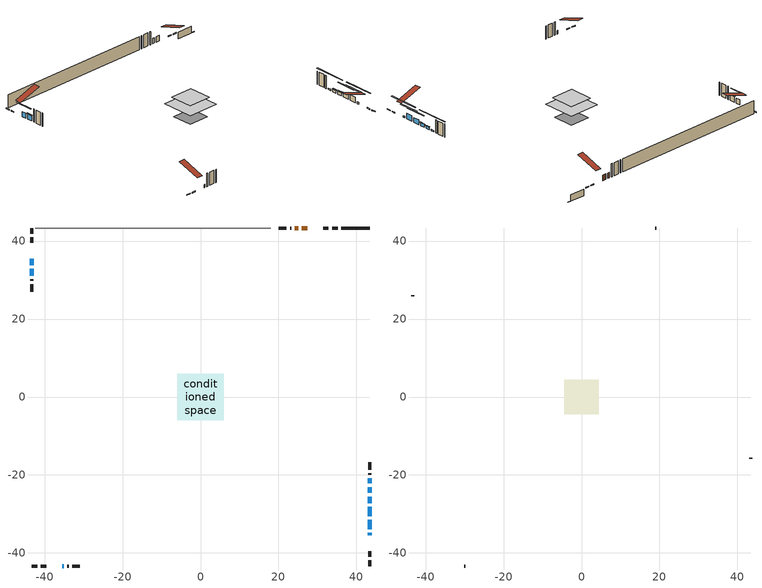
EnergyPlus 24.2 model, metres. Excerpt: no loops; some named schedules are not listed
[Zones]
conditioned space
 floor outside (Floor1 construction): -1.68,-1.68 -1.68,1.68 1.68,1.68 1.68,-1.68 z0.76
 floor adiabatic (AdiabaticFloorConstruction): -6.02,-6.02 -6.02,6.02 6.02,6.02 6.02,-6.02 z3.2
 floor foundation (Slab1 construction): -3.95,-3.95 -3.95,3.95 3.95,3.95 3.95,-3.95 z-1.62
 wall outside (RimJoist1 construction): 35.21,43.33 33.74,43.33 / -43.33,-43.33 -41.86,-43.33 / -43.33,43.33 -43.33,41.86 / 43.33,-43.33 43.33,-41.86 z0.76:1.06
 wall outside (RimJoist2 construction): 32.81,43.33 31.46,43.33 / -40.94,-43.33 -39.59,-43.33 / -43.33,40.94 -43.33,39.59 / 43.33,-40.94 43.33,-39.59 z0.76:1.06
 wall outside (AdiabaticWallConstruction 1): 27.34,43.33 25.95,43.33 / 25.02,43.33 24.21,43.33 z0.76:2.79
 wall outside (AdiabaticWallConstruction): -35.47,-43.33 -35.05,-43.33 z0.76:1.98; 43.33,-35.47 43.33,-34.85 z0.76:1.37; 43.33,-33.93 43.33,-31.49 z0.76:2.79; 43.33,-30.56 43.33,-28.17 z0.76:2.51; -43.33,35.47 -43.33,33.81 z0.76:2.67; 43.33,-27.24 43.33,-25.51 z0.76:1.85; 43.33,-24.59 43.33,-23.09 z0.76:1.68; -43.33,32.88 -43.33,31.08 z0.76:2.82; 43.33,-22.16 43.33,-20.84 z0.76:1.27
 wall outside (Wall1 construction): 23.28,43.33 22.98,43.33 / -34.13,-43.33 -33.83,-43.33 / -43.33,30.15 -43.33,29.85 / 43.33,-19.91 43.33,-19.61 z0.76:5.64
 wall outside (Wall2 construction): 22.05,43.33 20.09,43.33 / -32.9,-43.33 -30.94,-43.33 / -43.33,28.92 -43.33,26.96 / 43.33,-18.68 43.33,-16.72 z0.76:5.64
 wall foundation (FoundationWall1 construction): 36.14,43.33,-1.62 36.14,43.33,0.76 42.16,43.33,0.76 42.16,43.33,-1.52 43.33,43.33,-1.52 43.33,43.33,-1.62
 wall adiabatic (Wall4 construction): 18.03,43.33 -42.41,43.33 z0.76:5.64
 window (WindowConstruction 6): -35.46,-43.33 -35.05,-43.33 z0.76:1.98
 window (WindowConstruction 8): 43.33,-35.46 43.33,-34.86 z0.76:1.37
 window (WindowConstruction): 43.33,-33.93 43.33,-31.49 z0.76:2.79
 window (WindowConstruction 1): 43.33,-30.56 43.33,-28.17 z0.76:2.51
 window (WindowConstruction 2): -43.33,35.46 -43.33,33.81 z0.76:2.66
 window (WindowConstruction 3): 43.33,-27.24 43.33,-25.51 z0.76:1.85
 window (WindowConstruction 4): 43.33,-24.59 43.33,-23.09 z0.76:1.67
 window (WindowConstruction 5): -43.33,32.88 -43.33,31.08 z0.76:2.82
 window (WindowConstruction 7): 43.33,-22.16 43.33,-20.84 z0.76:1.27
 door (Door): 27.34,43.33 25.95,43.33 z0.76:2.79
 door (Door 1): 25.02,43.33 24.21,43.33 z0.76:2.79
 ceiling adiabatic (AdiabaticFloorConstruction): 6.02,-6.02 6.02,6.02 -6.02,6.02 -6.02,-6.02 z3.2
attic - vented
 floor to conditioned space (Floor2 construction Reversed): -4.41,-4.41 -4.41,4.41 4.41,4.41 4.41,-4.41 z5.64
 wall outside (Wall3 construction): 19.16,43.33 18.95,43.33 / -30.01,-43.33 -29.8,-43.33 / -43.33,26.03 -43.33,25.82 / 43.33,-15.79 43.33,-15.58 z0.76:5.64
 roof outside (Roof1 construction): 28.27,43.33,5.64 28.27,34.75,8.5 30.53,34.75,8.5 30.53,43.33,5.64; -36.39,-43.33,5.64 -36.39,-34.75,8.5 -38.66,-34.75,8.5 -38.66,-43.33,5.64; -43.33,36.39,5.64 -34.75,36.39,8.5 -34.75,38.66,8.5 -43.33,38.66,5.64; 43.33,-36.39,5.64 34.75,-36.39,8.5 34.75,-38.66,8.5 43.33,-38.66,5.64
shading: 43.33,-29.48 43.33,-40.84 43.75,-40.84 43.75,-29.48 z6.75; 43.33,-28.85 43.33,-36.57 43.75,-36.57 43.75,-28.85 z5.43; 43.33,-25.53 43.33,-33.2 43.75,-33.2 43.75,-25.53 z5.15; -43.33,31.17 -43.33,38.1 -43.75,38.1 -43.75,31.17 z5.3; 43.33,-25.31 43.33,-27.44 43.75,-27.44 43.75,-25.31 z2.05; 43.33,-22.88 43.33,-24.79 43.75,-24.79 43.75,-22.88 z1.88; -43.33,30.88 -43.33,33.08 -43.75,33.08 -43.75,30.88 z3.02; 43.33,-15.46 43.33,-27.54 43.75,-27.54 43.75,-15.46 z6.65
[Building]
Building 1: Terrain=Suburbs
[Site:Location]
Toronto City Centre_ON: Latitude {deg}=43.63; Longitude {deg}=-79.39; Time Zone {hr}=-5; Elevation {m}=77; Keep Site Location Information=Yes
[Site:GroundTemperature:Shallow]
5.01852, 3.26908, 3.12898, 3.95918, 7.29196, 10.6092, 13.4851, 15.3069, 15.4617, 13.9799, 11.1774, 7.9619
[Site:WaterMainsTemperature]
Calculation Method=Schedule; Temperature Schedule=mains temperature schedule
[Material] Roughness=Rough; Thermal Absorptance=0.9
Name | Thickness {m} | Conductivity {W/m-K} | Density {kg/m3} | Specific Heat {J/kg-K} | Solar Absorptance | Visible Absorptance
asphalt or fiberglass shingles | 0.00635 | 0.162714 | 1121.4 | 1465.45 | 0.84 | 0.84
ceiling loosefill ins | 0.169333 | 0.0480833 | 16.02 | 1046.75 | 0.7 | 0.7
ceiling stud and cavity | 0.1397 | 0.10898 | 65.682 | 1177.47 | 0.7 | 0.7
concrete 4.0 in. | 0.1016 | 1.803125 | 2242.8 | 837.4 | 0.7 | 0.7
concrete 8.0 in. | 0.2032 | 1.803125 | 2242.8 | 837.4 | 0.7 | 0.7
door material | 0.04445 | 0.053851 | 512.64 | 1214.23 | 0.7 | 0.7
door material 1 | 0.04445 | 0.20624 | 512.64 | 1214.23 | 0.7 | 0.7
exterior vertical ins | 0.0563203 | 0.029427 | 32.04 | 1214.23 | 0.7 | 0.7
floor covering | 0.0127 | 0.0433444 | 54.468 | 1339.84 | 0.6 | 0.6
floor rigid ins; rim joist rigid ins; wall rigid ins | 0.051816 | 0.029427 | 32.04 | 1214.23 | 0.7 | 0.7
floor rigid ins 1; wall rigid ins 2 | 0.512978 | 0.029427 | 32.04 | 1214.23 | 0.7 | 0.7
floor stud and cavity | 0.1397 | 0.143416 | 92.3553 | 1139.71 | 0.7 | 0.7
floor stud and cavity 1 | 0.1397 | 1.75129 | 37.0049 | 1207.88 | 0.7 | 0.7
furniture material conditioned space 1 | 0.1524 | 0.115458 | 640.8 | 1214.23 | 0.6 | 0.6
gypsum board | 0.0127 | 0.160291 | 801 | 837.4 | 0.6 | 0.6
gypsum board 1 | 0.0127 | 0.160291 | 801 | 837.4 | 0.7 | 0.7
osb sheathing 0.5 in. | 0.0127 | 0.115458 | 512.64 | 1214.23 | 0.7 | 0.7
osb sheathing 0.75 in. | 0.01905 | 0.115458 | 512.64 | 1214.23 | 0.7 | 0.7
osb sheathing 2.0 in. | 0.0508 | 0.115458 | 512.64 | 1214.23 | 0.7 | 0.7
rim joist stud and cavity | 0.0508 | 0.0411802 | 125.044 | 1163.47 | 0.6 | 0.6
rim joist stud and cavity 1 | 0.0508 | 0.0496063 | 125.044 | 1163.47 | 0.6 | 0.6
slab rigid ins | 0.00305714 | 0.029427 | 32.04 | 1214.23 | 0.7 | 0.7
wall rigid ins 1 | 0.051816 | 0.029427 | 32.04 | 1214.23 | 0.84 | 0.84
wall stud and cavity | 0.1397 | 0.219171 | 139.0536 | 1170.24 | 0.7 | 0.7
wall stud and cavity 1 | 0.1397 | 0.189807 | 139.0536 | 1170.24 | 0.7 | 0.7
wall stud and cavity 2 | 0.0889 | 6.9971 | 50.32683 | 1063.81 | 0.6 | 0.6
wall stud and cavity 3 | 0.1397 | 0.155401 | 139.0536 | 1170.24 | 0.7 | 0.7
wall stud and cavity 4 | 0.0889 | 0.380278 | 52.3479 | 1209.89 | 0.7 | 0.7
wall stud and cavity 5 | 0.0889 | 0.391764 | 83.0341 | 1211.67 | 0.7 | 0.7
wood siding | 0.0254 | 0.102417 | 544.68 | 1172.36 | 0.84 | 0.84
wood siding 1 | 0.00254 | 0.102417 | 544.68 | 1172.36 | 0.84 | 0.84
wood siding 2; wood siding 3; wood siding 4 | 0.0254 | 0.102417 | 544.68 | 1172.36 | 0.7 | 0.7
[WindowMaterial:SimpleGlazingSystem]
Name | U-Factor {W/m2-K} | Solar Heat Gain Coefficient
WindowMaterial | 2.34558 | 0.66
WindowMaterial 1 | 2.87988 | 0.7
WindowMaterial 2 | 2.88953 | 0.69
WindowMaterial 3 | 2.91168 | 0.67
WindowMaterial 4 | 2.92814 | 0.66
WindowMaterial 5 | 2.36375 | 0.65
WindowMaterial 6 | 3.026374 | 0.54
WindowMaterial 7 | 2.98492 | 0.61
WindowMaterial 8 | 3.00026 | 0.58
[Construction]
AdiabaticFloorConstruction: floor stud and cavity 1, floor rigid ins 1, osb sheathing 0.75 in., floor covering
AdiabaticWallConstruction: wood siding 3, wall rigid ins 2, wall stud and cavity 4, gypsum board
AdiabaticWallConstruction 1: wood siding 4, wall rigid ins 2, wall stud and cavity 4, gypsum board
Door: door material
Door 1: door material 1
Floor1 construction: floor stud and cavity, floor rigid ins, osb sheathing 0.75 in., floor covering
Floor2 construction Reversed: gypsum board, ceiling stud and cavity, ceiling loosefill ins
FoundationWall1 construction: concrete 8.0 in., gypsum board 1
furniture construction conditioned space 1: furniture material conditioned space 1
PartitionWallConstruction: gypsum board, wall stud and cavity 5, gypsum board
RimJoist1 construction: wood siding 2, rim joist rigid ins, osb sheathing 2.0 in., rim joist stud and cavity
RimJoist2 construction: wood siding 2, rim joist rigid ins, osb sheathing 2.0 in., rim joist stud and cavity 1
Roof1 construction: asphalt or fiberglass shingles
Slab1 construction: slab rigid ins, concrete 4.0 in.
Wall1 construction: wood siding, wall rigid ins, osb sheathing 0.5 in., wall stud and cavity, gypsum board
Wall2 construction: wood siding, wall rigid ins, osb sheathing 0.5 in., wall stud and cavity 1, gypsum board
Wall3 construction: wood siding 1, wall stud and cavity 2
Wall4 construction: wall rigid ins 1, osb sheathing 0.5 in., wall stud and cavity 3, gypsum board
WindowConstruction: WindowMaterial
WindowConstruction 1: WindowMaterial 1
WindowConstruction 2: WindowMaterial 2
WindowConstruction 3: WindowMaterial 3
WindowConstruction 4: WindowMaterial 4
WindowConstruction 5: WindowMaterial 5
WindowConstruction 6: WindowMaterial 6
WindowConstruction 7: WindowMaterial 7
WindowConstruction 8: WindowMaterial 8
[Zone] Multiplier=1; Part of Total Floor Area=Yes
Name | Volume {m3}
attic - vented | 36.1187
conditioned space | 552.1
[Space]
Name | Zone | Volume {m3}
attic - vented 1 | attic - vented | 36.1187
conditioned space 1 | conditioned space | 552.1
[ZoneInfiltration:EffectiveLeakageArea]
infil attic - vented 1: Zone or Space=attic - vented 1; Schedule=Always On Discrete; Effective Air Leakage Area {cm2}=3272.84; Stack Coefficient=0.000538172; Wind Coefficient=1.5674e-05
[ZoneMixing]
whole house fan mix: Zone or Space=attic - vented; Schedule=Always On Continuous; Design Flow Rate Calculation Method=Flow/Zone; Design Flow Rate {m3/s}=0; Source Zone or Space=conditioned space
[SurfaceProperty:ExposedFoundationPerimeter]
Slab1: Exposed Perimeter Calculation Method=TotalExposedPerimeter; Total Exposed Perimeter {m}=7.19599
[InternalMass] Zone or ZoneList=conditioned space; Space or SpaceList=conditioned space 1
Name | Construction | Surface Area {m2}
furniture mass conditioned space 1 | furniture construction conditioned space 1 | 87.4122
partition wall mass | PartitionWallConstruction | 218.531
[Lights]
interior lighting: Zone or ZoneList or Space or SpaceList=conditioned space 1; Schedule=interior lighting schedule; Design Level Calculation Method=LightingLevel; Lighting Level {W}=343.2; Return Air Fraction=0; Fraction Radiant=0.6; Fraction Visible=0.2; Fraction Replaceable=1
[People]
occupants: Zone or ZoneList or Space or SpaceList=conditioned space 1; Number of People Schedule=occupants schedule; Number of People Calculation Method=People; Number of People=3; Fraction Radiant=0.314171; Sensible Heat Fraction=0.56303; Activity Level Schedule=occupants activity schedule; Carbon Dioxide Generation Rate {m3/s-W}=0; Enable ASHRAE 55 Comfort Warnings=No; Mean Radiant Temperature Calculation Type=EnclosureAveraged
[ElectricEquipment] Zone or ZoneList or Space or SpaceList=conditioned space 1; Design Level Calculation Method=EquipmentLevel
Name | Schedule | Design Level {W} | Fraction Latent | Fraction Radiant | Fraction Lost
clothes dryer | clothes dryer schedule | 140.772 | 0.015 | 0.081 | 0.85
clothes washer | clothes washer schedule | 32.1985 | 0.03 | 0.162 | 0.7
cooking range | cooking range schedule | 208.969 | 0.08 | 0.432 | 0.2
dishwasher | dishwasher schedule | 66.8632 | 0.3 | 0.18 | 0.4
fridge | fridge schedule | 72.9452 | 0 | 0.6 | 0
mech vent house fan | mech vent house fan schedule | 0.95 | 0 | 0 | 1
mech vent house fan cfis | mech vent house fan cfis schedule | 0 | 0 | 0 | 0
misc plug loads | misc plug loads schedule | 494.7 | 0.045 | 0.513 | 0.1
whole house fan | Always On Discrete | 0 | 0 | 0 | 1
[OtherEquipment] Zone or ZoneList or Space or SpaceList=conditioned space 1; Design Level Calculation Method=EquipmentLevel
Name | Fuel Type | Schedule | Design Level {W} | Fraction Latent | Fraction Radiant | Fraction Lost
clothes dryer 1 | Electricity | clothes dryer schedule | 0 | 0.015 | 0.081 | 0.85
cooking range 1 | Electricity | cooking range schedule | 0 | 0.08 | 0.432 | 0.2
general water use latent | None | general water use schedule | 59.3978 | 1 | 0 | 0
general water use sensible | None | general water use schedule | -58.539 | 0 | 0.6 | 0
mech vent house fan latent load | None | Always On Discrete | 0 | 1 | 0 | 0
mech vent house fan sensible load | None | Always On Discrete | 0 | 0 | 0 | 0
water heater energy adjustment1 | NaturalGas | Always On Discrete | 0.01 | 0 | 0 | 1
[ZoneInfiltration:DesignFlowRate] Zone or ZoneList or Space or SpaceList=conditioned space 1; Schedule=Always On Discrete; Design Flow Rate Calculation Method=Flow/Zone; Design Flow Rate {m3/s}=0
infil flow; natural vent flow; whole house fan flow
[AvailabilityManager:Scheduled]
central ac and furnace airloop Availability Manager: Schedule=Always On Discrete
[Foundation:Kiva]
Foundation Kiva 1: Initial Indoor Air Temperature {C}=18; Wall Height Above Grade {m}=0.759988; Wall Depth Below Slab {m}=0.2032; Custom Block Material Name 1=exterior vertical ins; Custom Block Depth 1 {m}=2.38; Custom Block X Position 1 {m}=0.2159; Custom Block Z Position 1 {m}=0
[Foundation:Kiva:Settings]
Soil Conductivity {W/m-K}=0.849921; Soil Density {kg/m3}=1842.3; Soil Specific Heat {J/kg-K}=418.7; Ground Solar Absorptivity=0.9; Ground Thermal Absorptivity=0.9; Ground Surface Roughness {m}=0.03; Far-Field Width {m}=40; Deep-Ground Boundary Condition=ZeroFlux; Deep-Ground Depth {m}=40; Minimum Cell Dimension {m}=0.2; Maximum Cell Growth Coefficient=3; Simulation Timestep=Timestep
[Exterior:Lights]
exterior lighting: Schedule=exterior lighting schedule; Design Level {W}=75.6
[EnergyManagementSystem:GlobalVariable]
central_ac_and_furnace_airloop_Fan_RTF
infil_program_Qfan
infil_program_Qinf
natural_vent_program_Qnv
natural_vent_program_Qwhf
[EnergyManagementSystem:Sensor]
Name | Output:Variable or Output:Meter Index Key | Output:Variable or Output:Meter
airflow_gain | infil flow | Infiltration Sensible Heat Gain Energy
airflow_gain_1 | natural vent flow | Infiltration Sensible Heat Gain Energy
airflow_gain_2 | whole house fan flow | Infiltration Sensible Heat Gain Energy
airflow_loss | infil flow | Infiltration Sensible Heat Loss Energy
airflow_loss_1 | natural vent flow | Infiltration Sensible Heat Loss Energy
airflow_loss_2 | whole house fan flow | Infiltration Sensible Heat Loss Energy
clg_load_cond |  | Cooling:EnergyTransfer:Zone:CONDITIONED SPACE
clg_sp_s; clg_sp_s_1 | cooling setpoint | Schedule Value
clothes_dryer_exhaust_0_sch_s | clothes dryer exhaust 0 schedule | Schedule Value
cool_season | cooling season schedule | Schedule Value
htg_load_cond |  | Heating:EnergyTransfer:Zone:CONDITIONED SPACE
htg_sp_s; htg_sp_s_1 | heating setpoint | Schedule Value
ig_ee_conv | clothes dryer | Electric Equipment Convective Heating Energy
ig_ee_conv_2 | cooking range | Electric Equipment Convective Heating Energy
ig_ee_conv_4 | fridge | Electric Equipment Convective Heating Energy
ig_ee_conv_5 | misc plug loads | Electric Equipment Convective Heating Energy
ig_ee_conv_6 | whole house fan | Electric Equipment Convective Heating Energy
ig_ee_rad | clothes dryer | Electric Equipment Radiant Heating Energy
ig_ee_rad_2 | cooking range | Electric Equipment Radiant Heating Energy
ig_ee_rad_4 | fridge | Electric Equipment Radiant Heating Energy
ig_ee_rad_5 | misc plug loads | Electric Equipment Radiant Heating Energy
ig_ee_rad_6 | whole house fan | Electric Equipment Radiant Heating Energy
ig_lgt_conv | interior lighting | Lights Convective Heating Energy
ig_lgt_rad | interior lighting | Lights Radiant Heating Energy
ig_lgt_vis | interior lighting | Lights Visible Radiation Heating Energy
ig_oe_conv | clothes dryer 1 | Other Equipment Convective Heating Energy
ig_oe_conv_1 | cooking range 1 | Other Equipment Convective Heating Energy
ig_oe_conv_2 | general water use latent | Other Equipment Convective Heating Energy
ig_oe_conv_3 | general water use sensible | Other Equipment Convective Heating Energy
ig_oe_conv_4 | water heater energy adjustment1 | Other Equipment Convective Heating Energy
ig_oe_rad | clothes dryer 1 | Other Equipment Radiant Heating Energy
ig_oe_rad_1 | cooking range 1 | Other Equipment Radiant Heating Energy
ig_oe_rad_2 | general water use latent | Other Equipment Radiant Heating Energy
ig_oe_rad_3 | general water use sensible | Other Equipment Radiant Heating Energy
ig_oe_rad_4 | water heater energy adjustment1 | Other Equipment Radiant Heating Energy
ig_ppl_conv | occupants | People Convective Heating Energy
ig_ppl_rad | occupants | People Radiant Heating Energy
im_conv | furniture mass conditioned space 1 | Surface Inside Face Convection Heat Gain Energy
im_conv_1 | partition wall mass | Surface Inside Face Convection Heat Gain Energy
im_ig | furniture mass conditioned space 1 | Surface Inside Face Internal Gains Radiation Heat Gain Energy
im_ig_1 | partition wall mass | Surface Inside Face Internal Gains Radiation Heat Gain Energy
im_lgt | furniture mass conditioned space 1 | Surface Inside Face Lights Radiation Heat Gain Energy
im_lgt_1 | partition wall mass | Surface Inside Face Lights Radiation Heat Gain Energy
im_sol | furniture mass conditioned space 1 | Surface Inside Face Solar Radiation Heat Gain Energy
im_sol_1 | partition wall mass | Surface Inside Face Solar Radiation Heat Gain Energy
im_surf | furniture mass conditioned space 1 | Surface Inside Face Net Surface Thermal Radiation Heat Gain Energy
im_surf_1 | partition wall mass | Surface Inside Face Net Surface Thermal Radiation Heat Gain Energy
mv_conv | mech vent house fan | Electric Equipment Convective Heating Energy
mv_conv_1 | mech vent house fan cfis | Electric Equipment Convective Heating Energy
mv_conv_2 | mech vent house fan latent load | Other Equipment Convective Heating Energy
mv_conv_3 | mech vent house fan sensible load | Other Equipment Convective Heating Energy
mv_rad | mech vent house fan | Electric Equipment Radiant Heating Energy
mv_rad_1 | mech vent house fan cfis | Electric Equipment Radiant Heating Energy
mv_rad_2 | mech vent house fan latent load | Other Equipment Radiant Heating Energy
mv_rad_3 | mech vent house fan sensible load | Other Equipment Radiant Heating Energy
natural_vent_s | natural vent schedule | Schedule Value
out_pb_s |  | Site Outdoor Air Barometric Pressure
out_wt_s |  | Site Outdoor Air Humidity Ratio
site_vw_s |  | Site Wind Speed
ss_back_out | Window1 | Surface Window Shortwave from Zone Back Out Window Heat Transfer Rate
ss_back_out_1 | Window10 | Surface Window Shortwave from Zone Back Out Window Heat Transfer Rate
ss_back_out_2 | Window3 | Surface Window Shortwave from Zone Back Out Window Heat Transfer Rate
ss_back_out_3 | Window4 | Surface Window Shortwave from Zone Back Out Window Heat Transfer Rate
ss_back_out_4 | Window5 | Surface Window Shortwave from Zone Back Out Window Heat Transfer Rate
ss_back_out_5 | Window6 | Surface Window Shortwave from Zone Back Out Window Heat Transfer Rate
ss_back_out_6 | Window7 | Surface Window Shortwave from Zone Back Out Window Heat Transfer Rate
ss_back_out_7 | Window8 | Surface Window Shortwave from Zone Back Out Window Heat Transfer Rate
ss_back_out_8 | Window9 | Surface Window Shortwave from Zone Back Out Window Heat Transfer Rate
ss_conv | Door1 | Surface Inside Face Convection Heat Gain Energy
ss_conv_1 | Door3 | Surface Inside Face Convection Heat Gain Energy
ss_conv_10 | Window9 | Surface Inside Face Convection Heat Gain Energy
ss_conv_2 | Window1 | Surface Inside Face Convection Heat Gain Energy
ss_conv_3 | Window10 | Surface Inside Face Convection Heat Gain Energy
ss_conv_4 | Window3 | Surface Inside Face Convection Heat Gain Energy
ss_conv_5 | Window4 | Surface Inside Face Convection Heat Gain Energy
ss_conv_6 | Window5 | Surface Inside Face Convection Heat Gain Energy
ss_conv_7 | Window6 | Surface Inside Face Convection Heat Gain Energy
ss_conv_8 | Window7 | Surface Inside Face Convection Heat Gain Energy
ss_conv_9 | Window8 | Surface Inside Face Convection Heat Gain Energy
ss_ig | Door1 | Surface Inside Face Internal Gains Radiation Heat Gain Energy
ss_ig_1 | Door3 | Surface Inside Face Internal Gains Radiation Heat Gain Energy
ss_ig_10 | Window9 | Surface Inside Face Internal Gains Radiation Heat Gain Energy
ss_ig_2 | Window1 | Surface Inside Face Internal Gains Radiation Heat Gain Energy
ss_ig_3 | Window10 | Surface Inside Face Internal Gains Radiation Heat Gain Energy
ss_ig_4 | Window3 | Surface Inside Face Internal Gains Radiation Heat Gain Energy
ss_ig_5 | Window4 | Surface Inside Face Internal Gains Radiation Heat Gain Energy
ss_ig_6 | Window5 | Surface Inside Face Internal Gains Radiation Heat Gain Energy
ss_ig_7 | Window6 | Surface Inside Face Internal Gains Radiation Heat Gain Energy
ss_ig_8 | Window7 | Surface Inside Face Internal Gains Radiation Heat Gain Energy
ss_ig_9 | Window8 | Surface Inside Face Internal Gains Radiation Heat Gain Energy
ss_lgt | Door1 | Surface Inside Face Lights Radiation Heat Gain Energy
ss_lgt_1 | Door3 | Surface Inside Face Lights Radiation Heat Gain Energy
ss_sol | Door1 | Surface Inside Face Solar Radiation Heat Gain Energy
ss_sol_1 | Door3 | Surface Inside Face Solar Radiation Heat Gain Energy
ss_surf | Door1 | Surface Inside Face Net Surface Thermal Radiation Heat Gain Energy
ss_surf_1 | Door3 | Surface Inside Face Net Surface Thermal Radiation Heat Gain Energy
ss_surf_10 | Window9 | Surface Inside Face Net Surface Thermal Radiation Heat Gain Energy
ss_surf_2 | Window1 | Surface Inside Face Net Surface Thermal Radiation Heat Gain Energy
ss_surf_3 | Window10 | Surface Inside Face Net Surface Thermal Radiation Heat Gain Energy
ss_surf_4 | Window3 | Surface Inside Face Net Surface Thermal Radiation Heat Gain Energy
ss_surf_5 | Window4 | Surface Inside Face Net Surface Thermal Radiation Heat Gain Energy
ss_surf_6 | Window5 | Surface Inside Face Net Surface Thermal Radiation Heat Gain Energy
ss_surf_7 | Window6 | Surface Inside Face Net Surface Thermal Radiation Heat Gain Energy
ss_surf_8 | Window7 | Surface Inside Face Net Surface Thermal Radiation Heat Gain Energy
ss_surf_9 | Window8 | Surface Inside Face Net Surface Thermal Radiation Heat Gain Energy
ss_trans_in | Window1 | Surface Window Transmitted Solar Radiation Rate
ss_trans_in_1 | Window10 | Surface Window Transmitted Solar Radiation Rate
ss_trans_in_2 | Window3 | Surface Window Transmitted Solar Radiation Rate
ss_trans_in_3 | Window4 | Surface Window Transmitted Solar Radiation Rate
ss_trans_in_4 | Window5 | Surface Window Transmitted Solar Radiation Rate
ss_trans_in_5 | Window6 | Surface Window Transmitted Solar Radiation Rate
ss_trans_in_6 | Window7 | Surface Window Transmitted Solar Radiation Rate
ss_trans_in_7 | Window8 | Surface Window Transmitted Solar Radiation Rate
ss_trans_in_8 | Window9 | Surface Window Transmitted Solar Radiation Rate
ss_trans_out | Window1 | Surface Inside Face Initial Transmitted Diffuse Transmitted Out Window Solar Radiation Rate
ss_trans_out_1 | Window10 | Surface Inside Face Initial Transmitted Diffuse Transmitted Out Window Solar Radiation Rate
ss_trans_out_2 | Window3 | Surface Inside Face Initial Transmitted Diffuse Transmitted Out Window Solar Radiation Rate
ss_trans_out_3 | Window4 | Surface Inside Face Initial Transmitted Diffuse Transmitted Out Window Solar Radiation Rate
ss_trans_out_4 | Window5 | Surface Inside Face Initial Transmitted Diffuse Transmitted Out Window Solar Radiation Rate
ss_trans_out_5 | Window6 | Surface Inside Face Initial Transmitted Diffuse Transmitted Out Window Solar Radiation Rate
ss_trans_out_6 | Window7 | Surface Inside Face Initial Transmitted Diffuse Transmitted Out Window Solar Radiation Rate
ss_trans_out_7 | Window8 | Surface Inside Face Initial Transmitted Diffuse Transmitted Out Window Solar Radiation Rate
ss_trans_out_8 | Window9 | Surface Inside Face Initial Transmitted Diffuse Transmitted Out Window Solar Radiation Rate
s_conv | Floor1 | Surface Inside Face Convection Heat Gain Energy
s_conv_1 | Floor2 | Surface Inside Face Convection Heat Gain Energy
s_conv_10 | RimJoist2:180 | Surface Inside Face Convection Heat Gain Energy
s_conv_11 | RimJoist2:270 | Surface Inside Face Convection Heat Gain Energy
s_conv_12 | RimJoist2:90 | Surface Inside Face Convection Heat Gain Energy
s_conv_13 | Slab1 | Surface Inside Face Convection Heat Gain Energy
s_conv_14 | Wall1:0 | Surface Inside Face Convection Heat Gain Energy
s_conv_15 | Wall1:180 | Surface Inside Face Convection Heat Gain Energy
s_conv_16 | Wall1:270 | Surface Inside Face Convection Heat Gain Energy
s_conv_17 | Wall1:90 | Surface Inside Face Convection Heat Gain Energy
s_conv_18 | Wall2:0 | Surface Inside Face Convection Heat Gain Energy
s_conv_19 | Wall2:180 | Surface Inside Face Convection Heat Gain Energy
s_conv_2 | FoundationWall1 | Surface Inside Face Convection Heat Gain Energy
s_conv_20 | Wall2:270 | Surface Inside Face Convection Heat Gain Energy
s_conv_21 | Wall2:90 | Surface Inside Face Convection Heat Gain Energy
s_conv_22 | Wall4 | Surface Inside Face Convection Heat Gain Energy
s_conv_3 | inferred conditioned ceiling | Surface Inside Face Convection Heat Gain Energy
s_conv_4 | inferred conditioned floor | Surface Inside Face Convection Heat Gain Energy
s_conv_5 | RimJoist1:0 | Surface Inside Face Convection Heat Gain Energy
s_conv_6 | RimJoist1:180 | Surface Inside Face Convection Heat Gain Energy
s_conv_7 | RimJoist1:270 | Surface Inside Face Convection Heat Gain Energy
s_conv_8 | RimJoist1:90 | Surface Inside Face Convection Heat Gain Energy
